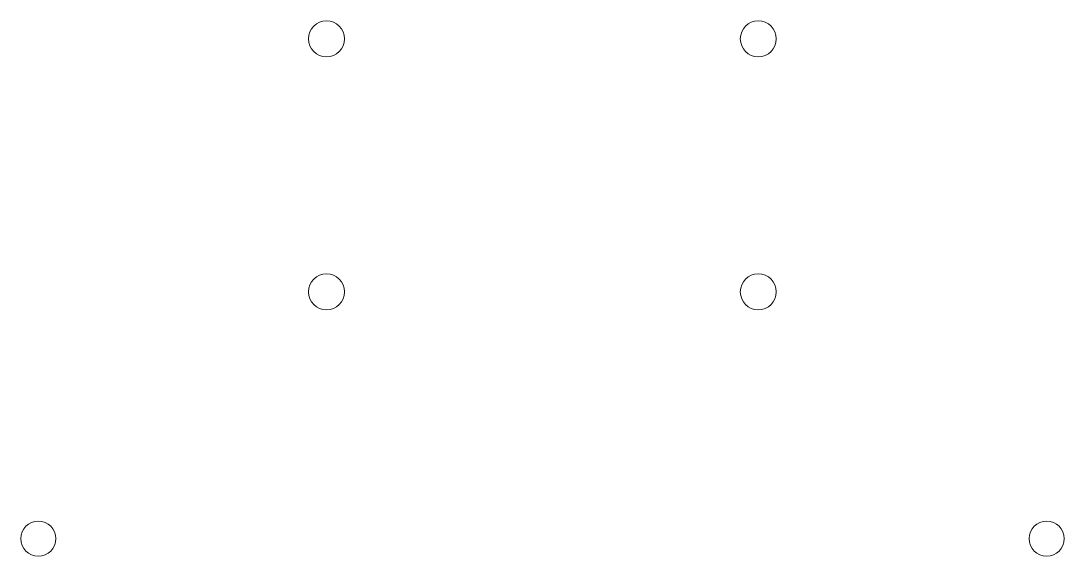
# Model space of a CAD drawing. Header units: inches. Extents: x 47.4 to 98.2, y -96.4 to -37.4.
# Drawn here: x 47.4 to 98.2, y -96.4 to -70.4 of the extents above; entities outside this region: 2.
import ezdxf

# ---------------------------------------------------------------- set-up
doc = ezdxf.new("R2010")
doc.units = ezdxf.units.IN
doc.header["$MEASUREMENT"] = 0
doc.layers.add('Layer 1', color=7, linetype='Continuous')

msp = doc.modelspace()

# ---------------------------------------------------------------- linework, layer by layer
at = {"layer": 'Layer 1', "lineweight": 0}
for points in [[(48.29, -37.431), (48.759, -37.431), (49.14, -37.811), (49.14, -38.281), (49.14, -38.75), (48.759, -39.131), (48.29, -39.131), (47.82, -39.131), (47.44, -38.75), (47.44, -38.281), (47.44, -37.811), (47.82, -37.431), (48.29, -37.431)], [(97.33, -37.431), (97.799, -37.431), (98.18, -37.811), (98.18, -38.281), (98.18, -38.75), (97.799, -39.131), (97.33, -39.131), (96.86, -39.131), (96.48, -38.75), (96.48, -38.281), (96.48, -37.811), (96.86, -37.431), (97.33, -37.431)], [(62.305, -70.411), (62.788, -70.411), (63.18, -70.803), (63.18, -71.286), (63.18, -71.769), (62.788, -72.161), (62.305, -72.161), (61.821, -72.161), (61.43, -71.769), (61.43, -71.286), (61.43, -70.803), (61.821, -70.411), (62.305, -70.411)], [(83.305, -70.411), (83.788, -70.411), (84.18, -70.803), (84.18, -71.286), (84.18, -71.769), (83.788, -72.161), (83.305, -72.161), (82.821, -72.161), (82.43, -71.769), (82.43, -71.286), (82.43, -70.803), (82.821, -70.411), (83.305, -70.411)], [(62.305, -82.711), (62.788, -82.711), (63.18, -83.103), (63.18, -83.586), (63.18, -84.069), (62.788, -84.461), (62.305, -84.461), (61.821, -84.461), (61.43, -84.069), (61.43, -83.586), (61.43, -83.103), (61.821, -82.711), (62.305, -82.711)], [(83.305, -82.711), (83.788, -82.711), (84.18, -83.103), (84.18, -83.586), (84.18, -84.069), (83.788, -84.461), (83.305, -84.461), (82.821, -84.461), (82.43, -84.069), (82.43, -83.586), (82.43, -83.103), (82.821, -82.711), (83.305, -82.711)], [(48.29, -94.736), (48.759, -94.736), (49.14, -95.117), (49.14, -95.586), (49.14, -96.056), (48.759, -96.436), (48.29, -96.436), (47.82, -96.436), (47.44, -96.056), (47.44, -95.586), (47.44, -95.117), (47.82, -94.736), (48.29, -94.736)], [(97.33, -94.736), (97.799, -94.736), (98.18, -95.117), (98.18, -95.586), (98.18, -96.056), (97.799, -96.436), (97.33, -96.436), (96.86, -96.436), (96.48, -96.056), (96.48, -95.586), (96.48, -95.117), (96.86, -94.736), (97.33, -94.736)]]:
    msp.add_open_spline(points, degree=3, knots=[0, 0, 0, 0, 1, 1, 1, 2, 2, 2, 3, 3, 3, 4, 4, 4, 4], dxfattribs=at)

doc.saveas('drawing.dxf')
